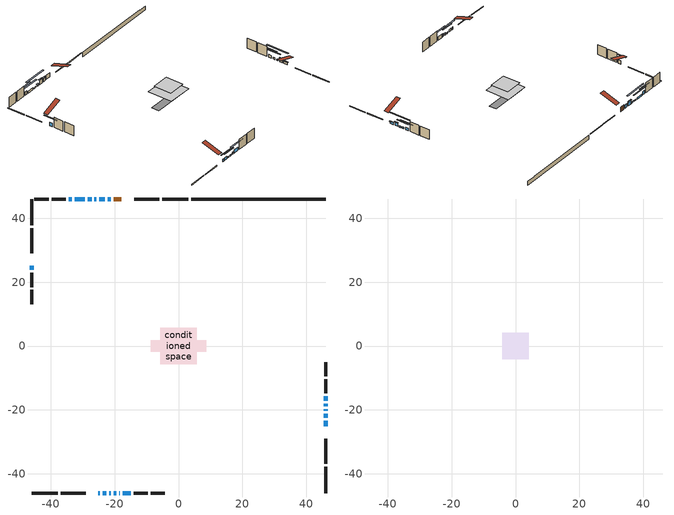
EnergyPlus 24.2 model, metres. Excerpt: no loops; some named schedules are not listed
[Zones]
conditioned space
 floor adiabatic (AdiabaticFloorConstruction): -5.73,-5.73 -5.73,5.73 5.73,5.73 5.73,-5.73 z2.97
 floor foundation (Slab1 construction): -8.76,-1.75 -8.76,1.75 8.76,1.75 8.76,-1.75 z-1.6
 wall outside (RimJoist1 construction): 3.04,46.03 -5.11,46.03 / -46.03,-46.03 -37.88,-46.03 / -46.03,46.03 -46.03,37.88 / 46.03,-46.03 46.03,-37.88 z0.53:0.83
 wall outside (RimJoist2 construction): -6.04,46.03 -13.93,46.03 / -36.95,-46.03 -29.07,-46.03 / -46.03,36.95 -46.03,29.07 / 46.03,-36.95 46.03,-29.07 z0.53:0.83
 wall outside (AdiabaticWallConstruction 1): -17.92,46.03 -20.25,46.03 z0.53:2.56
 wall outside (AdiabaticWallConstruction): -25.08,-46.03 -24.66,-46.03 z0.53:1.75; -23.74,-46.03 -22.62,-46.03 z0.53:1.73; -21.69,-46.03 -21.18,-46.03 / -25.75,46.03 -26.31,46.03 z0.53:1.14; -46.03,25.08 -46.03,23.85 / 46.03,-22.49 46.03,-21.27 / -21.17,46.03 -22.19,46.03 / -33.36,46.03 -34.37,46.03 / -17.43,-46.03 -14.99,-46.03 z0.53:2.16; 46.03,-25.08 46.03,-23.42 z0.53:1.55; -23.12,46.03 -24.82,46.03 z0.53:2.54; -20.25,-46.03 -19.44,-46.03 / 46.03,-20.35 46.03,-19.73 / -27.23,46.03 -28.46,46.03 z0.53:1.04; -18.51,-46.03 -18.36,-46.03 z0.53:1.42; 46.03,-18.81 46.03,-18.04 z0.53:1.35; 46.03,-17.12 46.03,-15.79 z0.53:1.8; -29.38,46.03 -32.43,46.03 z0.53:1.34
 wall outside (Wall1 construction): -35.3,46.03 -39.76,46.03 / -14.06,-46.03 -9.61,-46.03 / -46.03,22.93 -46.03,18.47 / 46.03,-14.87 46.03,-10.41 z0.53:5.41
 wall outside (Wall2 construction): -40.69,46.03 -45.1,46.03 / -8.68,-46.03 -4.26,-46.03 / -46.03,17.54 -46.03,13.12 / 46.03,-9.48 46.03,-5.06 z0.53:5.41
 wall foundation (FoundationWall1 construction): 3.97,46.03,-1.6 3.97,46.03,0.53 41.83,46.03,0.53 41.83,46.03,0.31 46.03,46.03,0.31 46.03,46.03,-1.6
 window (WindowConstruction 15): -25.07,-46.03 -24.66,-46.03 z0.53:1.75
 window (WindowConstruction 5): -23.74,-46.03 -22.62,-46.03 z0.53:1.72
 window (WindowConstruction 6): -21.69,-46.03 -21.18,-46.03 z0.53:1.14
 window (WindowConstruction 7): -46.03,25.07 -46.03,23.86 z0.53:2.15
 window (WindowConstruction 8): 46.03,-25.07 46.03,-23.42 z0.53:1.55
 window (WindowConstruction 9): 46.03,-22.49 46.03,-21.27 z0.53:2.15
 window (WindowConstruction 10): -21.17,46.03 -22.19,46.03 z0.53:2.15
 window (WindowConstruction 11): -23.12,46.03 -24.82,46.03 z0.53:2.54
 window (WindowConstruction 12): -25.75,46.03 -26.31,46.03 z0.53:1.14
 window (WindowConstruction 13): -20.25,-46.03 -19.44,-46.03 z0.53:1.04
 window (WindowConstruction 14): -18.51,-46.03 -18.36,-46.03 z0.53:1.42
 window (WindowConstruction 16): 46.03,-20.35 46.03,-19.74 z0.53:1.04
 window (WindowConstruction 17): -27.24,46.03 -28.45,46.03 z0.53:1.04
 window (WindowConstruction): 46.03,-18.81 46.03,-18.05 z0.53:1.34
 window (WindowConstruction 1): 46.03,-17.12 46.03,-15.8 z0.53:1.8
 window (WindowConstruction 2): -29.38,46.03 -32.43,46.03 z0.53:1.34
 window (WindowConstruction 3): -33.36,46.03 -34.37,46.03 z0.53:2.15
 window (WindowConstruction 4): -17.43,-46.03 -14.99,-46.03 z0.53:2.15
 door (Door): -17.92,46.03 -20.25,46.03 z0.53:2.56
 ceiling adiabatic (AdiabaticFloorConstruction): 5.73,-5.73 5.73,5.73 -5.73,5.73 -5.73,-5.73 z2.97
attic - vented
 floor to conditioned space (Floor1 construction Reversed): -4.15,-4.15 -4.15,4.15 4.15,4.15 4.15,-4.15 z5.41
 roof outside (Roof1 construction): -16.99,46.03,5.41 -16.99,37.94,8.1 -14.85,37.94,8.1 -14.85,46.03,5.41; -26,-46.03,5.41 -26,-37.94,8.1 -28.14,-37.94,8.1 -28.14,-46.03,5.41; -46.03,26,5.41 -37.94,26,8.1 -37.94,28.14,8.1 -46.03,28.14,5.41; 46.03,-26,5.41 37.94,-26,8.1 37.94,-28.14,8.1 46.03,-28.14,5.41
shading: -19.98,-46.03 -26.38,-46.03 -26.38,-46.44 -19.98,-46.44 z4.36; -18.54,-46.03 -24.33,-46.03 -24.33,-46.44 -18.54,-46.44 z3.78; -46.03,21.22 -46.03,27.71 -46.44,27.71 -46.44,21.22 z4.79; 46.03,-23.22 46.03,-25.28 46.44,-25.28 46.44,-23.22 z1.75; 46.03,-21.07 46.03,-22.69 46.44,-22.69 46.44,-21.07 z2.36; -22.39,46.03 -20.97,46.03 -20.97,46.44 -22.39,46.44 z2.36; -25.02,46.03 -22.92,46.03 -22.92,46.44 -25.02,46.44 z2.74; -26.51,46.03 -25.55,46.03 -25.55,46.44 -26.51,46.44 z1.34; -19.24,-46.03 -20.45,-46.03 -20.45,-46.44 -19.24,-46.44 z1.24; -18.16,-46.03 -18.71,-46.03 -18.71,-46.44 -18.16,-46.44 z1.62; 46.03,-14.65 46.03,-25.43 46.44,-25.43 46.44,-14.65 z6.12; -33.54,46.03 -22.15,46.03 -22.15,46.44 -33.54,46.44 z6.12; 46.03,-15.41 46.03,-21.45 46.44,-21.45 46.44,-15.41 z3.98; 46.03,-13.16 46.03,-19.76 46.44,-19.76 46.44,-13.16 z4.44; -35.07,46.03 -26.74,46.03 -26.74,46.44 -35.07,46.44 z3.98; -37.01,46.03 -30.72,46.03 -30.72,46.44 -37.01,46.44 z4.79; -12.35,-46.03 -20.07,-46.03 -20.07,-46.44 -12.35,-46.44 z4.79
[Building]
Building 1: Terrain=Suburbs
[Site:Location]
Toronto City Centre_ON: Latitude {deg}=43.63; Longitude {deg}=-79.39; Time Zone {hr}=-5; Elevation {m}=77; Keep Site Location Information=Yes
[Site:GroundTemperature:Shallow]
5.01852, 3.26908, 3.12898, 3.95918, 7.29196, 10.6092, 13.4851, 15.3069, 15.4617, 13.9799, 11.1774, 7.9619
[Site:WaterMainsTemperature]
Calculation Method=Schedule; Temperature Schedule=mains temperature schedule
[Material] Roughness=Rough; Thermal Absorptance=0.9
Name | Thickness {m} | Conductivity {W/m-K} | Density {kg/m3} | Specific Heat {J/kg-K} | Solar Absorptance | Visible Absorptance
asphalt or fiberglass shingles | 0.00635 | 0.162714 | 1121.4 | 1465.45 | 0.95 | 0.95
ceiling loosefill ins | 0.169333 | 0.0480833 | 16.02 | 1046.75 | 0.7 | 0.7
ceiling stud and cavity | 0.1397 | 0.107357 | 65.682 | 1177.47 | 0.7 | 0.7
concrete 4.0 in. | 0.1016 | 1.803125 | 2242.8 | 837.4 | 0.7 | 0.7
concrete 8.0 in. | 0.2032 | 1.803125 | 2242.8 | 837.4 | 0.7 | 0.7
door material | 0.04445 | 0.053851 | 512.64 | 1214.23 | 0.7 | 0.7
exterior vertical ins | 0.00199794 | 0.029427 | 32.04 | 1214.23 | 0.7 | 0.7
floor covering | 0.0127 | 0.0433444 | 54.468 | 1339.84 | 0.6 | 0.6
floor rigid ins; wall rigid ins | 0.512978 | 0.029427 | 32.04 | 1214.23 | 0.7 | 0.7
floor stud and cavity | 0.1397 | 1.75129 | 37.0049 | 1207.88 | 0.7 | 0.7
furniture material conditioned space 1 | 0.1524 | 0.115458 | 640.8 | 1214.23 | 0.6 | 0.6
gypsum board | 0.0127 | 0.160291 | 801 | 837.4 | 0.6 | 0.6
gypsum board 1 | 0.0127 | 0.160291 | 801 | 837.4 | 0.7 | 0.7
osb sheathing 0.5 in. | 0.0127 | 0.115458 | 512.64 | 1214.23 | 0.7 | 0.7
osb sheathing 0.75 in. | 0.01905 | 0.115458 | 512.64 | 1214.23 | 0.7 | 0.7
osb sheathing 2.0 in. | 0.0508 | 0.115458 | 512.64 | 1214.23 | 0.7 | 0.7
rim joist rigid ins | 0.051816 | 0.029427 | 32.04 | 1214.23 | 0.7 | 0.7
rim joist stud and cavity | 0.0508 | 0.0451784 | 125.044 | 1163.47 | 0.6 | 0.6
rim joist stud and cavity 1 | 0.0508 | 0.0486034 | 125.044 | 1163.47 | 0.6 | 0.6
wall stud and cavity | 0.1397 | 0.0818765 | 139.0536 | 1170.24 | 0.7 | 0.7
wall stud and cavity 1 | 0.0889 | 0.380278 | 52.3479 | 1209.89 | 0.7 | 0.7
wall stud and cavity 2 | 0.0889 | 0.391764 | 83.0341 | 1211.67 | 0.7 | 0.7
wood siding | 0.0254 | 0.102417 | 544.68 | 1172.36 | 0.84 | 0.84
wood siding 1; wood siding 2; wood siding 3 | 0.0254 | 0.102417 | 544.68 | 1172.36 | 0.7 | 0.7
[WindowMaterial:SimpleGlazingSystem]
Name | U-Factor {W/m2-K} | Solar Heat Gain Coefficient
WindowMaterial | 2.96789 | 0.62
WindowMaterial 1 | 2.91452 | 0.67
WindowMaterial 10 | 3.006501 | 0.57
WindowMaterial 11 | 3.04 | 0.52
WindowMaterial 12 | 6.50188 | 0.47
WindowMaterial 13 | 4.786554 | 0.61
WindowMaterial 14 | 4.61224 | 0.62
WindowMaterial 2 | 2.95256 | 0.63
WindowMaterial 3 | 2.918492 | 0.67
WindowMaterial 4 | 2.88272 | 0.7
WindowMaterial 5 | 2.92587 | 0.66
WindowMaterial 6 | 3.01388 | 0.56
WindowMaterial 7 | 2.90827 | 0.68
WindowMaterial 8 | 2.91792 | 0.67
WindowMaterial 9 | 4.269856 | 0.68
[Construction]
AdiabaticFloorConstruction: floor stud and cavity, floor rigid ins, osb sheathing 0.75 in., floor covering
AdiabaticWallConstruction: wood siding 2, wall rigid ins, wall stud and cavity 1, gypsum board
AdiabaticWallConstruction 1: wood siding 3, wall rigid ins, wall stud and cavity 1, gypsum board
Door: door material
Floor1 construction Reversed: gypsum board, ceiling stud and cavity, ceiling loosefill ins
FoundationWall1 construction: concrete 8.0 in., gypsum board 1
furniture construction conditioned space 1: furniture material conditioned space 1
PartitionWallConstruction: gypsum board, wall stud and cavity 2, gypsum board
RimJoist1 construction: wood siding 1, osb sheathing 2.0 in., rim joist stud and cavity
RimJoist2 construction: wood siding 1, rim joist rigid ins, osb sheathing 2.0 in., rim joist stud and cavity 1
Roof1 construction: asphalt or fiberglass shingles
Slab1 construction: concrete 4.0 in.
Wall1 construction; Wall2 construction: wood siding, osb sheathing 0.5 in., wall stud and cavity, gypsum board
WindowConstruction: WindowMaterial
WindowConstruction 1: WindowMaterial 1
WindowConstruction 10; WindowConstruction 3: WindowMaterial 3
WindowConstruction 11: WindowMaterial 9
WindowConstruction 12: WindowMaterial 10
WindowConstruction 13: WindowMaterial 11
WindowConstruction 14: WindowMaterial 12
WindowConstruction 15: WindowMaterial 13
WindowConstruction 16; WindowConstruction 17: WindowMaterial 14
WindowConstruction 2: WindowMaterial 2
WindowConstruction 4: WindowMaterial 4
WindowConstruction 5: WindowMaterial 5
WindowConstruction 6: WindowMaterial 6
WindowConstruction 7; WindowConstruction 9: WindowMaterial 7
WindowConstruction 8: WindowMaterial 8
[Zone] Multiplier=1; Part of Total Floor Area=Yes
Name | Volume {m3}
attic - vented | 30.2343
conditioned space | 481.7
[Space]
Name | Zone | Volume {m3}
attic - vented 1 | attic - vented | 30.2343
conditioned space 1 | conditioned space | 481.7
[ZoneInfiltration:EffectiveLeakageArea]
infil attic - vented 1: Zone or Space=attic - vented 1; Schedule=Always On Discrete; Effective Air Leakage Area {cm2}=2906.95; Stack Coefficient=0.000187592; Wind Coefficient=9.25394e-06
[ZoneMixing]
whole house fan mix: Zone or Space=attic - vented; Schedule=Always On Continuous; Design Flow Rate Calculation Method=Flow/Zone; Design Flow Rate {m3/s}=0; Source Zone or Space=conditioned space
[SurfaceProperty:ExposedFoundationPerimeter]
Slab1: Exposed Perimeter Calculation Method=TotalExposedPerimeter; Total Exposed Perimeter {m}=42.062
[InternalMass] Zone or ZoneList=conditioned space; Space or SpaceList=conditioned space 1
Name | Construction | Surface Area {m2}
furniture mass conditioned space 1 | furniture construction conditioned space 1 | 77.1678
partition wall mass | PartitionWallConstruction | 192.92
[Lights]
interior lighting: Zone or ZoneList or Space or SpaceList=conditioned space 1; Schedule=interior lighting schedule; Design Level Calculation Method=LightingLevel; Lighting Level {W}=343.2; Return Air Fraction=0; Fraction Radiant=0.6; Fraction Visible=0.2; Fraction Replaceable=1
[People]
occupants: Zone or ZoneList or Space or SpaceList=conditioned space 1; Number of People Schedule=occupants schedule; Number of People Calculation Method=People; Number of People=3; Fraction Radiant=0.314171; Sensible Heat Fraction=0.56303; Activity Level Schedule=occupants activity schedule; Carbon Dioxide Generation Rate {m3/s-W}=0; Enable ASHRAE 55 Comfort Warnings=No; Mean Radiant Temperature Calculation Type=EnclosureAveraged
[ElectricEquipment] Zone or ZoneList or Space or SpaceList=conditioned space 1; Design Level Calculation Method=EquipmentLevel
Name | Schedule | Design Level {W} | Fraction Latent | Fraction Radiant | Fraction Lost
clothes dryer | clothes dryer schedule | 140.772 | 0.015 | 0.081 | 0.85
clothes washer | clothes washer schedule | 32.1985 | 0.03 | 0.162 | 0.7
cooking range | cooking range schedule | 215.147 | 0.08 | 0.432 | 0.2
dishwasher | dishwasher schedule | 66.8632 | 0.3 | 0.18 | 0.4
fridge | fridge schedule | 72.9452 | 0 | 0.6 | 0
mech vent bath fan 0 | mech vent bath fan 0 schedule | 2.2 | 0 | 0 | 1
mech vent house fan | mech vent house fan schedule | 0 | 0 | 0 | 1
mech vent house fan cfis | mech vent house fan cfis schedule | 0 | 0 | 0 | 0
misc plug loads | misc plug loads schedule | 494.7 | 0.045 | 0.513 | 0.1
whole house fan | Always On Discrete | 0 | 0 | 0 | 1
[OtherEquipment] Zone or ZoneList or Space or SpaceList=conditioned space 1; Design Level Calculation Method=EquipmentLevel
Name | Fuel Type | Schedule | Design Level {W} | Fraction Latent | Fraction Radiant | Fraction Lost
clothes dryer 1 | Electricity | clothes dryer schedule | 0 | 0.015 | 0.081 | 0.85
cooking range 1 | Electricity | cooking range schedule | 0 | 0.08 | 0.432 | 0.2
general water use latent | None | general water use schedule | 62.594 | 1 | 0 | 0
general water use sensible | None | general water use schedule | -61.6891 | 0 | 0.6 | 0
mech vent house fan latent load | None | Always On Discrete | 0 | 1 | 0 | 0
mech vent house fan sensible load | None | Always On Discrete | 0 | 0 | 0 | 0
water heater energy adjustment1 | NaturalGas | Always On Discrete | 0.01 | 0 | 0 | 1
[ZoneInfiltration:DesignFlowRate] Zone or ZoneList or Space or SpaceList=conditioned space 1; Schedule=Always On Discrete; Design Flow Rate Calculation Method=Flow/Zone; Design Flow Rate {m3/s}=0
infil flow; natural vent flow; whole house fan flow
[AvailabilityManager:Scheduled]
central ac and furnace airloop Availability Manager: Schedule=Always On Discrete
[Foundation:Kiva]
Foundation Kiva 1: Initial Indoor Air Temperature {C}=18; Wall Height Above Grade {m}=0.530017; Wall Depth Below Slab {m}=0.2032; Custom Block Material Name 1=exterior vertical ins; Custom Block Depth 1 {m}=2.13; Custom Block X Position 1 {m}=0.2159; Custom Block Z Position 1 {m}=0
[Foundation:Kiva:Settings]
Soil Conductivity {W/m-K}=0.849921; Soil Density {kg/m3}=1842.3; Soil Specific Heat {J/kg-K}=418.7; Ground Solar Absorptivity=0.9; Ground Thermal Absorptivity=0.9; Ground Surface Roughness {m}=0.03; Far-Field Width {m}=40; Deep-Ground Boundary Condition=ZeroFlux; Deep-Ground Depth {m}=40; Minimum Cell Dimension {m}=0.2; Maximum Cell Growth Coefficient=3; Simulation Timestep=Timestep
[Exterior:Lights]
exterior lighting: Schedule=exterior lighting schedule; Design Level {W}=75.6
[EnergyManagementSystem:GlobalVariable]
central_ac_and_furnace_airloop_Fan_RTF
infil_program_Qfan
infil_program_Qinf
natural_vent_program_Qnv
natural_vent_program_Qwhf
[EnergyManagementSystem:Sensor]
Name | Output:Variable or Output:Meter Index Key | Output:Variable or Output:Meter
airflow_gain | infil flow | Infiltration Sensible Heat Gain Energy
airflow_gain_1 | natural vent flow | Infiltration Sensible Heat Gain Energy
airflow_gain_2 | whole house fan flow | Infiltration Sensible Heat Gain Energy
airflow_loss | infil flow | Infiltration Sensible Heat Loss Energy
airflow_loss_1 | natural vent flow | Infiltration Sensible Heat Loss Energy
airflow_loss_2 | whole house fan flow | Infiltration Sensible Heat Loss Energy
clg_load_cond |  | Cooling:EnergyTransfer:Zone:CONDITIONED SPACE
clg_sp_s; clg_sp_s_1 | cooling setpoint | Schedule Value
clothes_dryer_exhaust_0_sch_s | clothes dryer exhaust 0 schedule | Schedule Value
cool_season | cooling season schedule | Schedule Value
htg_load_cond |  | Heating:EnergyTransfer:Zone:CONDITIONED SPACE
htg_sp_s; htg_sp_s_1 | heating setpoint | Schedule Value
ig_ee_conv | clothes dryer | Electric Equipment Convective Heating Energy
ig_ee_conv_2 | cooking range | Electric Equipment Convective Heating Energy
ig_ee_conv_4 | fridge | Electric Equipment Convective Heating Energy
ig_ee_conv_5 | misc plug loads | Electric Equipment Convective Heating Energy
ig_ee_conv_6 | whole house fan | Electric Equipment Convective Heating Energy
ig_ee_rad | clothes dryer | Electric Equipment Radiant Heating Energy
ig_ee_rad_2 | cooking range | Electric Equipment Radiant Heating Energy
ig_ee_rad_4 | fridge | Electric Equipment Radiant Heating Energy
ig_ee_rad_5 | misc plug loads | Electric Equipment Radiant Heating Energy
ig_ee_rad_6 | whole house fan | Electric Equipment Radiant Heating Energy
ig_lgt_conv | interior lighting | Lights Convective Heating Energy
ig_lgt_rad | interior lighting | Lights Radiant Heating Energy
ig_lgt_vis | interior lighting | Lights Visible Radiation Heating Energy
ig_oe_conv | clothes dryer 1 | Other Equipment Convective Heating Energy
ig_oe_conv_1 | cooking range 1 | Other Equipment Convective Heating Energy
ig_oe_conv_2 | general water use latent | Other Equipment Convective Heating Energy
ig_oe_conv_3 | general water use sensible | Other Equipment Convective Heating Energy
ig_oe_conv_4 | water heater energy adjustment1 | Other Equipment Convective Heating Energy
ig_oe_rad | clothes dryer 1 | Other Equipment Radiant Heating Energy
ig_oe_rad_1 | cooking range 1 | Other Equipment Radiant Heating Energy
ig_oe_rad_2 | general water use latent | Other Equipment Radiant Heating Energy
ig_oe_rad_3 | general water use sensible | Other Equipment Radiant Heating Energy
ig_oe_rad_4 | water heater energy adjustment1 | Other Equipment Radiant Heating Energy
ig_ppl_conv | occupants | People Convective Heating Energy
ig_ppl_rad | occupants | People Radiant Heating Energy
im_conv | furniture mass conditioned space 1 | Surface Inside Face Convection Heat Gain Energy
im_conv_1 | partition wall mass | Surface Inside Face Convection Heat Gain Energy
im_ig | furniture mass conditioned space 1 | Surface Inside Face Internal Gains Radiation Heat Gain Energy
im_ig_1 | partition wall mass | Surface Inside Face Internal Gains Radiation Heat Gain Energy
im_lgt | furniture mass conditioned space 1 | Surface Inside Face Lights Radiation Heat Gain Energy
im_lgt_1 | partition wall mass | Surface Inside Face Lights Radiation Heat Gain Energy
im_sol | furniture mass conditioned space 1 | Surface Inside Face Solar Radiation Heat Gain Energy
im_sol_1 | partition wall mass | Surface Inside Face Solar Radiation Heat Gain Energy
im_surf | furniture mass conditioned space 1 | Surface Inside Face Net Surface Thermal Radiation Heat Gain Energy
im_surf_1 | partition wall mass | Surface Inside Face Net Surface Thermal Radiation Heat Gain Energy
mech_vent_bath_fan_0_sch_s | mech vent bath fan 0 schedule | Schedule Value
mv_conv | mech vent bath fan 0 | Electric Equipment Convective Heating Energy
mv_conv_1 | mech vent house fan | Electric Equipment Convective Heating Energy
mv_conv_2 | mech vent house fan cfis | Electric Equipment Convective Heating Energy
mv_conv_3 | mech vent house fan latent load | Other Equipment Convective Heating Energy
mv_conv_4 | mech vent house fan sensible load | Other Equipment Convective Heating Energy
mv_rad | mech vent bath fan 0 | Electric Equipment Radiant Heating Energy
mv_rad_1 | mech vent house fan | Electric Equipment Radiant Heating Energy
mv_rad_2 | mech vent house fan cfis | Electric Equipment Radiant Heating Energy
mv_rad_3 | mech vent house fan latent load | Other Equipment Radiant Heating Energy
mv_rad_4 | mech vent house fan sensible load | Other Equipment Radiant Heating Energy
natural_vent_s | natural vent schedule | Schedule Value
out_pb_s |  | Site Outdoor Air Barometric Pressure
out_wt_s |  | Site Outdoor Air Humidity Ratio
site_vw_s |  | Site Wind Speed
ss_back_out | Window1 | Surface Window Shortwave from Zone Back Out Window Heat Transfer Rate
ss_back_out_1 | Window10 | Surface Window Shortwave from Zone Back Out Window Heat Transfer Rate
ss_back_out_10 | Window20 | Surface Window Shortwave from Zone Back Out Window Heat Transfer Rate
ss_back_out_11 | Window21 | Surface Window Shortwave from Zone Back Out Window Heat Transfer Rate
ss_back_out_12 | Window22 | Surface Window Shortwave from Zone Back Out Window Heat Transfer Rate
ss_back_out_13 | Window3 | Surface Window Shortwave from Zone Back Out Window Heat Transfer Rate
ss_back_out_14 | Window4 | Surface Window Shortwave from Zone Back Out Window Heat Transfer Rate
ss_back_out_15 | Window5 | Surface Window Shortwave from Zone Back Out Window Heat Transfer Rate
ss_back_out_16 | Window8 | Surface Window Shortwave from Zone Back Out Window Heat Transfer Rate
ss_back_out_17 | Window9 | Surface Window Shortwave from Zone Back Out Window Heat Transfer Rate
ss_back_out_2 | Window11 | Surface Window Shortwave from Zone Back Out Window Heat Transfer Rate
ss_back_out_3 | Window12 | Surface Window Shortwave from Zone Back Out Window Heat Transfer Rate
ss_back_out_4 | Window13 | Surface Window Shortwave from Zone Back Out Window Heat Transfer Rate
ss_back_out_5 | Window14 | Surface Window Shortwave from Zone Back Out Window Heat Transfer Rate
ss_back_out_6 | Window15 | Surface Window Shortwave from Zone Back Out Window Heat Transfer Rate
ss_back_out_7 | Window16 | Surface Window Shortwave from Zone Back Out Window Heat Transfer Rate
ss_back_out_8 | Window17 | Surface Window Shortwave from Zone Back Out Window Heat Transfer Rate
ss_back_out_9 | Window18 | Surface Window Shortwave from Zone Back Out Window Heat Transfer Rate
ss_conv | Door1 | Surface Inside Face Convection Heat Gain Energy
ss_conv_1 | Window1 | Surface Inside Face Convection Heat Gain Energy
ss_conv_10 | Window18 | Surface Inside Face Convection Heat Gain Energy
ss_conv_11 | Window20 | Surface Inside Face Convection Heat Gain Energy
ss_conv_12 | Window21 | Surface Inside Face Convection Heat Gain Energy
ss_conv_13 | Window22 | Surface Inside Face Convection Heat Gain Energy
ss_conv_14 | Window3 | Surface Inside Face Convection Heat Gain Energy
ss_conv_15 | Window4 | Surface Inside Face Convection Heat Gain Energy
ss_conv_16 | Window5 | Surface Inside Face Convection Heat Gain Energy
ss_conv_17 | Window8 | Surface Inside Face Convection Heat Gain Energy
ss_conv_18 | Window9 | Surface Inside Face Convection Heat Gain Energy
ss_conv_2 | Window10 | Surface Inside Face Convection Heat Gain Energy
ss_conv_3 | Window11 | Surface Inside Face Convection Heat Gain Energy
ss_conv_4 | Window12 | Surface Inside Face Convection Heat Gain Energy
ss_conv_5 | Window13 | Surface Inside Face Convection Heat Gain Energy
ss_conv_6 | Window14 | Surface Inside Face Convection Heat Gain Energy
ss_conv_7 | Window15 | Surface Inside Face Convection Heat Gain Energy
ss_conv_8 | Window16 | Surface Inside Face Convection Heat Gain Energy
ss_conv_9 | Window17 | Surface Inside Face Convection Heat Gain Energy
ss_ig | Door1 | Surface Inside Face Internal Gains Radiation Heat Gain Energy
ss_ig_1 | Window1 | Surface Inside Face Internal Gains Radiation Heat Gain Energy
ss_ig_10 | Window18 | Surface Inside Face Internal Gains Radiation Heat Gain Energy
ss_ig_11 | Window20 | Surface Inside Face Internal Gains Radiation Heat Gain Energy
ss_ig_12 | Window21 | Surface Inside Face Internal Gains Radiation Heat Gain Energy
ss_ig_13 | Window22 | Surface Inside Face Internal Gains Radiation Heat Gain Energy
ss_ig_14 | Window3 | Surface Inside Face Internal Gains Radiation Heat Gain Energy
ss_ig_15 | Window4 | Surface Inside Face Internal Gains Radiation Heat Gain Energy
ss_ig_16 | Window5 | Surface Inside Face Internal Gains Radiation Heat Gain Energy
ss_ig_17 | Window8 | Surface Inside Face Internal Gains Radiation Heat Gain Energy
ss_ig_18 | Window9 | Surface Inside Face Internal Gains Radiation Heat Gain Energy
ss_ig_2 | Window10 | Surface Inside Face Internal Gains Radiation Heat Gain Energy
ss_ig_3 | Window11 | Surface Inside Face Internal Gains Radiation Heat Gain Energy
ss_ig_4 | Window12 | Surface Inside Face Internal Gains Radiation Heat Gain Energy
ss_ig_5 | Window13 | Surface Inside Face Internal Gains Radiation Heat Gain Energy
ss_ig_6 | Window14 | Surface Inside Face Internal Gains Radiation Heat Gain Energy
ss_ig_7 | Window15 | Surface Inside Face Internal Gains Radiation Heat Gain Energy
ss_ig_8 | Window16 | Surface Inside Face Internal Gains Radiation Heat Gain Energy
ss_ig_9 | Window17 | Surface Inside Face Internal Gains Radiation Heat Gain Energy
ss_lgt | Door1 | Surface Inside Face Lights Radiation Heat Gain Energy
ss_sol | Door1 | Surface Inside Face Solar Radiation Heat Gain Energy
ss_surf | Door1 | Surface Inside Face Net Surface Thermal Radiation Heat Gain Energy
ss_surf_1 | Window1 | Surface Inside Face Net Surface Thermal Radiation Heat Gain Energy
ss_surf_10 | Window18 | Surface Inside Face Net Surface Thermal Radiation Heat Gain Energy
ss_surf_11 | Window20 | Surface Inside Face Net Surface Thermal Radiation Heat Gain Energy
ss_surf_12 | Window21 | Surface Inside Face Net Surface Thermal Radiation Heat Gain Energy
ss_surf_13 | Window22 | Surface Inside Face Net Surface Thermal Radiation Heat Gain Energy
ss_surf_14 | Window3 | Surface Inside Face Net Surface Thermal Radiation Heat Gain Energy
ss_surf_15 | Window4 | Surface Inside Face Net Surface Thermal Radiation Heat Gain Energy
ss_surf_16 | Window5 | Surface Inside Face Net Surface Thermal Radiation Heat Gain Energy
ss_surf_17 | Window8 | Surface Inside Face Net Surface Thermal Radiation Heat Gain Energy
ss_surf_18 | Window9 | Surface Inside Face Net Surface Thermal Radiation Heat Gain Energy
ss_surf_2 | Window10 | Surface Inside Face Net Surface Thermal Radiation Heat Gain Energy
ss_surf_3 | Window11 | Surface Inside Face Net Surface Thermal Radiation Heat Gain Energy
ss_surf_4 | Window12 | Surface Inside Face Net Surface Thermal Radiation Heat Gain Energy
ss_surf_5 | Window13 | Surface Inside Face Net Surface Thermal Radiation Heat Gain Energy
